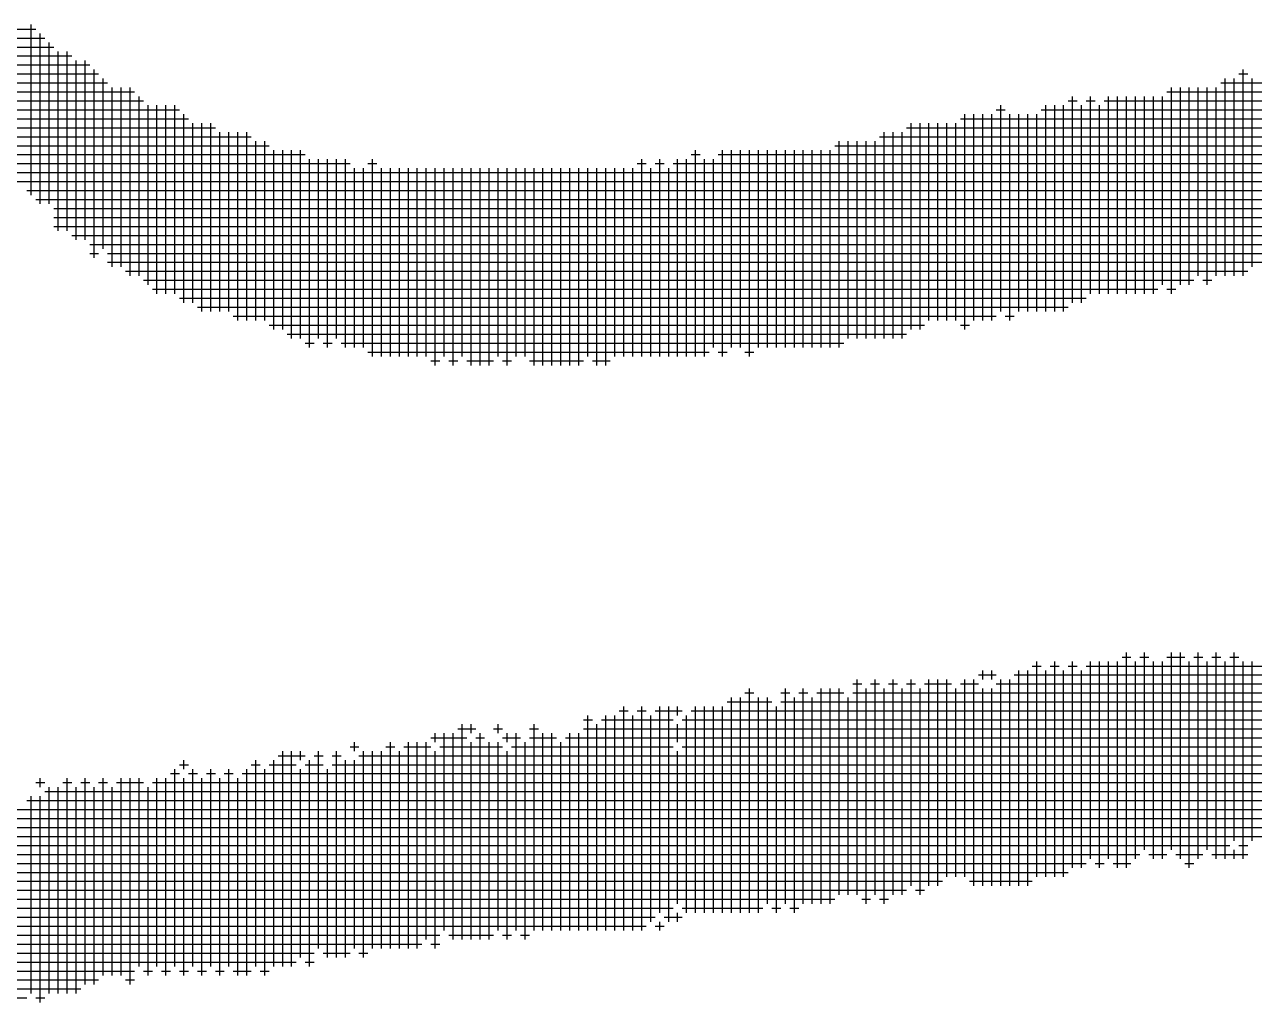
# Model space of a CAD drawing. Header units: feet. Extents: x 0 to 504600, y 0 to 356400.
# Drawn here: x 321453 to 322229, y 17050 to 17668 of the extents above; entities that cross this region are included whole.
import ezdxf

# ---------------------------------------------------------------- set-up
doc = ezdxf.new("R2010")
doc.units = ezdxf.units.FT
doc.header["$LTSCALE"] = 600
doc.header["$MEASUREMENT"] = 0
doc.layers.add('CX-COMM', color=3, linetype='CONTINUOUS')

msp = doc.modelspace()

# ---------------------------------------------------------------- linework, layer by layer
at = {"layer": 'CX-COMM'}
for p, q in [((321300.85, 17665.21, 14725.57), (321459.61, 17665.21, 14725.57)), ((321456.77, 17560.32, 14725.57), (321456.77, 17668.05, 14725.57)), ((321312.19, 17659.54, 14725.57), (321465.28, 17659.54, 14725.57)), ((321462.44, 17554.65, 14725.57), (321462.44, 17662.38, 14725.57)), ((321468.11, 17554.65, 14725.57), (321468.11, 17656.71, 14725.57)), ((321323.53, 17653.87, 14725.57), (321470.95, 17653.87, 14725.57)), ((321473.78, 17537.64, 14725.57), (321473.78, 17651.04, 14725.57)), ((321479.45, 17537.64, 14725.57), (321479.45, 17651.04, 14725.57)), ((321329.2, 17648.2, 14725.57), (321482.29, 17648.2, 14725.57)), ((321340.54, 17642.53, 14725.57), (321493.63, 17642.53, 14725.57)), ((321485.12, 17531.97, 14725.57), (321485.12, 17645.37, 14725.57)), ((321490.79, 17531.97, 14725.57), (321490.79, 17645.37, 14725.57)), ((321351.88, 17636.86, 14725.57), (321499.3, 17636.86, 14725.57)), ((321496.46, 17520.63, 14725.57), (321496.46, 17639.7, 14725.57)), ((321502.13, 17526.3, 14725.57), (321502.13, 17634.03, 14725.57)), ((322210.88, 17509.29, 14725.57), (322210.88, 17634.03, 14725.57)), ((322216.55, 17509.29, 14725.57), (322216.55, 17634.03, 14725.57)), ((322219.39, 17636.86, 14725.57), (322225.06, 17636.86, 14725.57)), ((322222.22, 17509.29, 14725.57), (322222.22, 17639.7, 14725.57)), ((322227.89, 17514.96, 14725.57), (322227.89, 17634.03, 14725.57)), ((321357.55, 17631.19, 14725.57), (321504.97, 17631.19, 14725.57)), ((321368.89, 17625.52, 14725.57), (321521.98, 17625.52, 14725.57)), ((321507.8, 17514.96, 14725.57), (321507.8, 17628.36, 14725.57)), ((321513.47, 17514.96, 14725.57), (321513.47, 17628.36, 14725.57)), ((321519.14, 17509.29, 14725.57), (321519.14, 17628.36, 14725.57)), ((322174.03, 17625.52, 14725.57), (322769.38, 17625.52, 14725.57)), ((322176.86, 17497.95, 14725.57), (322176.86, 17628.36, 14725.57)), ((322182.53, 17503.62, 14725.57), (322182.53, 17628.36, 14725.57)), ((322188.2, 17503.62, 14725.57), (322188.2, 17628.36, 14725.57)), ((322193.87, 17509.29, 14725.57), (322193.87, 17628.36, 14725.57)), ((322199.54, 17503.62, 14725.57), (322199.54, 17628.36, 14725.57)), ((322205.21, 17509.29, 14725.57), (322205.21, 17628.36, 14725.57)), ((322208.05, 17631.19, 14725.57), (322792.06, 17631.19, 14725.57)), ((321380.23, 17619.85, 14725.57), (321527.65, 17619.85, 14725.57)), ((321524.81, 17509.29, 14725.57), (321524.81, 17622.69, 14725.57)), ((322111.66, 17619.85, 14725.57), (322117.33, 17619.85, 14725.57)), ((322114.49, 17492.28, 14725.57), (322114.49, 17622.69, 14725.57)), ((322123, 17619.85, 14725.57), (322128.67, 17619.85, 14725.57)), ((322125.83, 17497.95, 14725.57), (322125.83, 17622.69, 14725.57)), ((322134.34, 17619.85, 14725.57), (322746.7, 17619.85, 14725.57)), ((322137.17, 17497.95, 14725.57), (322137.17, 17622.69, 14725.57)), ((322142.84, 17497.95, 14725.57), (322142.84, 17622.69, 14725.57)), ((322148.51, 17497.95, 14725.57), (322148.51, 17622.69, 14725.57)), ((322154.18, 17497.95, 14725.57), (322154.18, 17622.69, 14725.57)), ((322159.85, 17497.95, 14725.57), (322159.85, 17622.69, 14725.57)), ((322165.52, 17497.95, 14725.57), (322165.52, 17622.69, 14725.57)), ((322171.19, 17503.62, 14725.57), (322171.19, 17622.69, 14725.57)), ((321385.9, 17614.18, 14725.57), (321550.33, 17614.18, 14725.57)), ((321530.48, 17503.62, 14725.57), (321530.48, 17617.02, 14725.57)), ((321536.15, 17497.95, 14725.57), (321536.15, 17617.02, 14725.57)), ((321541.82, 17497.95, 14725.57), (321541.82, 17617.02, 14725.57)), ((321547.49, 17497.95, 14725.57), (321547.49, 17617.02, 14725.57)), ((321553.16, 17492.28, 14725.57), (321553.16, 17611.35, 14725.57)), ((322046.45, 17475.27, 14725.57), (322046.45, 17611.35, 14725.57)), ((322052.12, 17480.94, 14725.57), (322052.12, 17611.35, 14725.57)), ((322057.79, 17480.94, 14725.57), (322057.79, 17611.35, 14725.57)), ((322063.46, 17480.94, 14725.57), (322063.46, 17611.35, 14725.57)), ((322066.3, 17614.18, 14725.57), (322071.97, 17614.18, 14725.57)), ((322069.13, 17486.61, 14725.57), (322069.13, 17617.02, 14725.57)), ((322074.8, 17480.94, 14725.57), (322074.8, 17611.35, 14725.57)), ((322080.47, 17486.61, 14725.57), (322080.47, 17611.35, 14725.57)), ((322086.14, 17486.61, 14725.57), (322086.14, 17611.35, 14725.57)), ((322091.81, 17486.61, 14725.57), (322091.81, 17611.35, 14725.57)), ((322094.65, 17614.18, 14725.57), (322735.36, 17614.18, 14725.57)), ((322097.48, 17486.61, 14725.57), (322097.48, 17617.02, 14725.57)), ((322103.15, 17486.61, 14725.57), (322103.15, 17617.02, 14725.57)), ((322108.82, 17486.61, 14725.57), (322108.82, 17617.02, 14725.57)), ((322120.16, 17492.28, 14725.57), (322120.16, 17617.02, 14725.57)), ((322131.5, 17497.95, 14725.57), (322131.5, 17617.02, 14725.57)), ((321391.57, 17608.51, 14725.57), (321556, 17608.51, 14725.57)), ((321397.24, 17602.84, 14725.57), (321573.01, 17602.84, 14725.57)), ((321558.83, 17492.28, 14725.57), (321558.83, 17605.68, 14725.57)), ((321564.5, 17486.61, 14725.57), (321564.5, 17605.68, 14725.57)), ((321570.17, 17486.61, 14725.57), (321570.17, 17605.68, 14725.57)), ((322009.6, 17602.84, 14725.57), (322661.65, 17602.84, 14725.57)), ((322012.43, 17475.27, 14725.57), (322012.43, 17605.68, 14725.57)), ((322018.1, 17475.27, 14725.57), (322018.1, 17605.68, 14725.57)), ((322023.77, 17480.94, 14725.57), (322023.77, 17605.68, 14725.57)), ((322029.44, 17480.94, 14725.57), (322029.44, 17605.68, 14725.57)), ((322035.11, 17480.94, 14725.57), (322035.11, 17605.68, 14725.57)), ((322040.78, 17480.94, 14725.57), (322040.78, 17605.68, 14725.57)), ((322043.62, 17608.51, 14725.57), (322667.32, 17608.51, 14725.57)), ((321402.91, 17597.17, 14725.57), (321595.69, 17597.17, 14725.57)), ((321575.84, 17486.61, 14725.57), (321575.84, 17600.01, 14725.57)), ((321581.51, 17486.61, 14725.57), (321581.51, 17600.01, 14725.57)), ((321587.18, 17480.94, 14725.57), (321587.18, 17600.01, 14725.57)), ((321592.85, 17480.94, 14725.57), (321592.85, 17600.01, 14725.57)), ((321598.52, 17480.94, 14725.57), (321598.52, 17594.34, 14725.57)), ((321604.19, 17480.94, 14725.57), (321604.19, 17594.34, 14725.57)), ((321967.07, 17463.93, 14725.57), (321967.07, 17594.34, 14725.57)), ((321972.74, 17469.6, 14725.57), (321972.74, 17594.34, 14725.57)), ((321978.41, 17469.6, 14725.57), (321978.41, 17594.34, 14725.57)), ((321984.08, 17469.6, 14725.57), (321984.08, 17594.34, 14725.57)), ((321989.75, 17469.6, 14725.57), (321989.75, 17594.34, 14725.57)), ((321992.59, 17597.17, 14725.57), (322616.29, 17597.17, 14725.57)), ((321995.42, 17469.6, 14725.57), (321995.42, 17600.01, 14725.57)), ((322001.09, 17469.6, 14725.57), (322001.09, 17600.01, 14725.57)), ((322006.76, 17469.6, 14725.57), (322006.76, 17600.01, 14725.57)), ((321414.25, 17591.5, 14725.57), (321607.03, 17591.5, 14725.57)), ((321609.86, 17475.27, 14725.57), (321609.86, 17588.67, 14725.57)), ((321615.53, 17475.27, 14725.57), (321615.53, 17588.67, 14725.57)), ((321621.2, 17469.6, 14725.57), (321621.2, 17588.67, 14725.57)), ((321626.87, 17469.6, 14725.57), (321626.87, 17588.67, 14725.57)), ((321876.35, 17458.26, 14725.57), (321876.35, 17588.67, 14725.57)), ((321893.36, 17458.26, 14725.57), (321893.36, 17588.67, 14725.57)), ((321899.03, 17463.93, 14725.57), (321899.03, 17588.67, 14725.57)), ((321904.7, 17463.93, 14725.57), (321904.7, 17588.67, 14725.57)), ((321910.37, 17458.26, 14725.57), (321910.37, 17588.67, 14725.57)), ((321916.04, 17463.93, 14725.57), (321916.04, 17588.67, 14725.57)), ((321921.71, 17463.93, 14725.57), (321921.71, 17588.67, 14725.57)), ((321927.38, 17463.93, 14725.57), (321927.38, 17588.67, 14725.57)), ((321933.05, 17463.93, 14725.57), (321933.05, 17588.67, 14725.57)), ((321938.72, 17463.93, 14725.57), (321938.72, 17588.67, 14725.57)), ((321944.39, 17463.93, 14725.57), (321944.39, 17588.67, 14725.57)), ((321950.06, 17463.93, 14725.57), (321950.06, 17588.67, 14725.57)), ((321955.73, 17463.93, 14725.57), (321955.73, 17588.67, 14725.57)), ((321961.4, 17463.93, 14725.57), (321961.4, 17588.67, 14725.57)), ((321964.24, 17591.5, 14725.57), (322610.62, 17591.5, 14725.57)), ((321419.92, 17585.83, 14725.57), (321629.71, 17585.83, 14725.57)), ((321425.59, 17580.16, 14725.57), (321658.06, 17580.16, 14725.57)), ((321632.54, 17463.93, 14725.57), (321632.54, 17583, 14725.57)), ((321638.21, 17469.6, 14725.57), (321638.21, 17583, 14725.57)), ((321643.88, 17463.93, 14725.57), (321643.88, 17583, 14725.57)), ((321649.55, 17469.6, 14725.57), (321649.55, 17583, 14725.57)), ((321655.22, 17463.93, 14725.57), (321655.22, 17583, 14725.57)), ((321669.4, 17580.16, 14725.57), (321675.07, 17580.16, 14725.57)), ((321672.23, 17458.26, 14725.57), (321672.23, 17583, 14725.57)), ((321839.5, 17580.16, 14725.57), (321845.17, 17580.16, 14725.57)), ((321842.33, 17458.26, 14725.57), (321842.33, 17583, 14725.57)), ((321850.84, 17580.16, 14725.57), (321856.51, 17580.16, 14725.57)), ((321853.67, 17458.26, 14725.57), (321853.67, 17583, 14725.57)), ((321862.18, 17580.16, 14725.57), (322582.27, 17580.16, 14725.57)), ((321865.01, 17458.26, 14725.57), (321865.01, 17583, 14725.57)), ((321870.68, 17458.26, 14725.57), (321870.68, 17583, 14725.57)), ((321873.52, 17585.83, 14725.57), (321879.19, 17585.83, 14725.57)), ((321882.02, 17458.26, 14725.57), (321882.02, 17583, 14725.57)), ((321887.69, 17463.93, 14725.57), (321887.69, 17583, 14725.57)), ((321890.53, 17585.83, 14725.57), (322599.28, 17585.83, 14725.57)), ((321436.93, 17574.49, 14725.57), (322553.92, 17574.49, 14725.57)), ((321660.89, 17463.93, 14725.57), (321660.89, 17577.33, 14725.57)), ((321666.56, 17463.93, 14725.57), (321666.56, 17577.33, 14725.57)), ((321677.9, 17458.26, 14725.57), (321677.9, 17577.33, 14725.57)), ((321683.57, 17458.26, 14725.57), (321683.57, 17577.33, 14725.57)), ((321689.24, 17458.26, 14725.57), (321689.24, 17577.33, 14725.57)), ((321694.91, 17458.26, 14725.57), (321694.91, 17577.33, 14725.57)), ((321700.58, 17458.26, 14725.57), (321700.58, 17577.33, 14725.57)), ((321706.25, 17458.26, 14725.57), (321706.25, 17577.33, 14725.57)), ((321711.92, 17452.59, 14725.57), (321711.92, 17577.33, 14725.57)), ((321717.59, 17458.26, 14725.57), (321717.59, 17577.33, 14725.57)), ((321723.26, 17452.59, 14725.57), (321723.26, 17577.33, 14725.57)), ((321728.93, 17458.26, 14725.57), (321728.93, 17577.33, 14725.57)), ((321734.6, 17452.59, 14725.57), (321734.6, 17577.33, 14725.57)), ((321740.27, 17452.59, 14725.57), (321740.27, 17577.33, 14725.57)), ((321745.94, 17452.59, 14725.57), (321745.94, 17577.33, 14725.57)), ((321751.61, 17458.26, 14725.57), (321751.61, 17577.33, 14725.57)), ((321757.28, 17452.59, 14725.57), (321757.28, 17577.33, 14725.57)), ((321762.95, 17458.26, 14725.57), (321762.95, 17577.33, 14725.57)), ((321768.62, 17458.26, 14725.57), (321768.62, 17577.33, 14725.57)), ((321774.29, 17452.59, 14725.57), (321774.29, 17577.33, 14725.57)), ((321779.96, 17452.59, 14725.57), (321779.96, 17577.33, 14725.57)), ((321785.63, 17452.59, 14725.57), (321785.63, 17577.33, 14725.57)), ((321791.3, 17452.59, 14725.57), (321791.3, 17577.33, 14725.57)), ((321796.97, 17452.59, 14725.57), (321796.97, 17577.33, 14725.57)), ((321802.64, 17452.59, 14725.57), (321802.64, 17577.33, 14725.57)), ((321808.31, 17458.26, 14725.57), (321808.31, 17577.33, 14725.57)), ((321813.98, 17452.59, 14725.57), (321813.98, 17577.33, 14725.57)), ((321819.65, 17452.59, 14725.57), (321819.65, 17577.33, 14725.57)), ((321825.32, 17458.26, 14725.57), (321825.32, 17577.33, 14725.57)), ((321830.99, 17458.26, 14725.57), (321830.99, 17577.33, 14725.57)), ((321836.66, 17458.26, 14725.57), (321836.66, 17577.33, 14725.57)), ((321848, 17458.26, 14725.57), (321848, 17577.33, 14725.57)), ((321859.34, 17458.26, 14725.57), (321859.34, 17577.33, 14725.57)), ((321442.6, 17568.82, 14725.57), (322525.57, 17568.82, 14725.57)), ((321453.94, 17563.15, 14725.57), (322497.22, 17563.15, 14725.57)), ((321459.61, 17557.48, 14725.57), (322463.2, 17557.48, 14725.57)), ((321470.95, 17551.81, 14725.57), (322440.52, 17551.81, 14725.57)), ((321470.95, 17546.14, 14725.57), (322417.84, 17546.14, 14725.57)), ((321470.95, 17540.47, 14725.57), (322383.82, 17540.47, 14725.57)), ((321482.29, 17534.8, 14725.57), (322366.81, 17534.8, 14725.57)), ((321493.63, 17529.13, 14725.57), (322332.79, 17529.13, 14725.57)), ((321493.63, 17523.46, 14725.57), (321499.3, 17523.46, 14725.57)), ((321504.97, 17523.46, 14725.57), (322287.43, 17523.46, 14725.57)), ((321504.97, 17517.79, 14725.57), (322253.41, 17517.79, 14725.57)), ((321516.31, 17512.12, 14725.57), (322225.06, 17512.12, 14725.57)), ((321527.65, 17506.45, 14725.57), (322191.04, 17506.45, 14725.57)), ((322196.71, 17506.45, 14725.57), (322202.38, 17506.45, 14725.57)), ((321533.32, 17500.78, 14725.57), (322168.36, 17500.78, 14725.57)), ((321550.33, 17495.11, 14725.57), (322123, 17495.11, 14725.57)), ((322174.03, 17500.78, 14725.57), (322179.7, 17500.78, 14725.57)), ((321561.67, 17489.44, 14725.57), (322111.66, 17489.44, 14725.57)), ((321584.35, 17483.77, 14725.57), (322066.3, 17483.77, 14725.57)), ((321607.03, 17478.1, 14725.57), (322020.94, 17478.1, 14725.57)), ((322043.62, 17478.1, 14725.57), (322049.29, 17478.1, 14725.57)), ((322071.97, 17483.77, 14725.57), (322077.64, 17483.77, 14725.57)), ((321618.37, 17472.43, 14725.57), (322009.6, 17472.43, 14725.57)), ((321629.71, 17466.76, 14725.57), (321635.38, 17466.76, 14725.57)), ((321641.05, 17466.76, 14725.57), (321646.72, 17466.76, 14725.57)), ((321652.39, 17466.76, 14725.57), (321969.91, 17466.76, 14725.57)), ((321669.4, 17461.09, 14725.57), (321884.86, 17461.09, 14725.57)), ((321709.09, 17455.42, 14725.57), (321714.76, 17455.42, 14725.57)), ((321720.43, 17455.42, 14725.57), (321726.1, 17455.42, 14725.57)), ((321731.77, 17455.42, 14725.57), (321748.78, 17455.42, 14725.57)), ((321754.45, 17455.42, 14725.57), (321760.12, 17455.42, 14725.57)), ((321771.46, 17455.42, 14725.57), (321805.48, 17455.42, 14725.57)), ((321811.15, 17455.42, 14725.57), (321822.49, 17455.42, 14725.57)), ((321890.53, 17461.09, 14725.57), (321896.2, 17461.09, 14725.57)), ((321907.54, 17461.09, 14725.57), (321913.21, 17461.09, 14725.57)), ((322145.68, 17268.31, 14725.57), (322151.35, 17268.31, 14725.57)), ((322148.51, 17135.07, 14725.57), (322148.51, 17271.15, 14725.57)), ((322157.02, 17268.31, 14725.57), (322162.69, 17268.31, 14725.57)), ((322159.85, 17146.41, 14725.57), (322159.85, 17271.15, 14725.57)), ((322174.03, 17268.31, 14725.57), (322185.37, 17268.31, 14725.57)), ((322176.86, 17146.41, 14725.57), (322176.86, 17271.15, 14725.57)), ((322182.53, 17140.74, 14725.57), (322182.53, 17271.15, 14725.57)), ((322191.04, 17268.31, 14725.57), (322196.71, 17268.31, 14725.57)), ((322193.87, 17140.74, 14725.57), (322193.87, 17271.15, 14725.57)), ((322202.38, 17268.31, 14725.57), (322208.05, 17268.31, 14725.57)), ((322205.21, 17140.74, 14725.57), (322205.21, 17271.15, 14725.57)), ((322213.72, 17268.31, 14725.57), (322219.39, 17268.31, 14725.57)), ((322216.55, 17152.08, 14725.57), (322216.55, 17271.15, 14725.57)), ((322088.98, 17262.64, 14725.57), (322094.65, 17262.64, 14725.57)), ((322091.81, 17129.4, 14725.57), (322091.81, 17265.48, 14725.57)), ((322100.32, 17262.64, 14725.57), (322105.99, 17262.64, 14725.57)), ((322103.15, 17129.4, 14725.57), (322103.15, 17265.48, 14725.57)), ((322111.66, 17262.64, 14725.57), (322117.33, 17262.64, 14725.57)), ((322114.49, 17135.07, 14725.57), (322114.49, 17265.48, 14725.57)), ((322123, 17262.64, 14725.57), (323670.91, 17262.64, 14725.57)), ((322125.83, 17140.74, 14725.57), (322125.83, 17265.48, 14725.57)), ((322131.5, 17135.07, 14725.57), (322131.5, 17265.48, 14725.57)), ((322137.17, 17140.74, 14725.57), (322137.17, 17265.48, 14725.57)), ((322142.84, 17135.07, 14725.57), (322142.84, 17265.48, 14725.57)), ((322154.18, 17140.74, 14725.57), (322154.18, 17265.48, 14725.57)), ((322165.52, 17140.74, 14725.57), (322165.52, 17265.48, 14725.57)), ((322171.19, 17140.74, 14725.57), (322171.19, 17265.48, 14725.57)), ((322188.2, 17135.07, 14725.57), (322188.2, 17265.48, 14725.57)), ((322199.54, 17146.41, 14725.57), (322199.54, 17265.48, 14725.57)), ((322210.88, 17140.74, 14725.57), (322210.88, 17265.48, 14725.57)), ((322222.22, 17140.74, 14725.57), (322222.22, 17265.48, 14725.57)), ((322227.89, 17152.08, 14725.57), (322227.89, 17265.48, 14725.57)), ((321978.41, 17118.06, 14725.57), (321978.41, 17254.14, 14725.57)), ((321989.75, 17118.06, 14725.57), (321989.75, 17254.14, 14725.57)), ((322001.09, 17118.06, 14725.57), (322001.09, 17254.14, 14725.57)), ((322012.43, 17123.73, 14725.57), (322012.43, 17254.14, 14725.57)), ((322023.77, 17123.73, 14725.57), (322023.77, 17254.14, 14725.57)), ((322029.44, 17123.73, 14725.57), (322029.44, 17254.14, 14725.57)), ((322035.11, 17129.4, 14725.57), (322035.11, 17254.14, 14725.57)), ((322046.45, 17129.4, 14725.57), (322046.45, 17254.14, 14725.57)), ((322052.12, 17123.73, 14725.57), (322052.12, 17254.14, 14725.57)), ((322054.96, 17256.97, 14725.57), (322066.3, 17256.97, 14725.57)), ((322057.79, 17254.14, 14725.57), (322057.79, 17259.81, 14725.57)), ((322063.46, 17254.14, 14725.57), (322063.46, 17259.81, 14725.57)), ((322069.13, 17123.73, 14725.57), (322069.13, 17254.14, 14725.57)), ((322074.8, 17123.73, 14725.57), (322074.8, 17254.14, 14725.57)), ((322077.64, 17256.97, 14725.57), (323704.93, 17256.97, 14725.57)), ((322080.47, 17123.73, 14725.57), (322080.47, 17259.81, 14725.57)), ((322086.14, 17123.73, 14725.57), (322086.14, 17259.81, 14725.57)), ((322097.48, 17129.4, 14725.57), (322097.48, 17259.81, 14725.57)), ((322108.82, 17129.4, 14725.57), (322108.82, 17259.81, 14725.57)), ((322120.16, 17135.07, 14725.57), (322120.16, 17259.81, 14725.57)), ((321907.54, 17245.63, 14725.57), (321913.21, 17245.63, 14725.57)), ((321910.37, 17106.72, 14725.57), (321910.37, 17248.47, 14725.57)), ((321930.22, 17245.63, 14725.57), (321935.89, 17245.63, 14725.57)), ((321933.05, 17112.39, 14725.57), (321933.05, 17248.47, 14725.57)), ((321941.56, 17245.63, 14725.57), (321947.23, 17245.63, 14725.57)), ((321944.39, 17112.39, 14725.57), (321944.39, 17248.47, 14725.57)), ((321952.9, 17245.63, 14725.57), (321969.91, 17245.63, 14725.57)), ((321955.73, 17112.39, 14725.57), (321955.73, 17248.47, 14725.57)), ((321961.4, 17112.39, 14725.57), (321961.4, 17248.47, 14725.57)), ((321967.07, 17118.06, 14725.57), (321967.07, 17248.47, 14725.57)), ((321975.58, 17251.3, 14725.57), (321981.25, 17251.3, 14725.57)), ((321975.58, 17245.63, 14725.57), (323772.97, 17245.63, 14725.57)), ((321984.08, 17112.39, 14725.57), (321984.08, 17248.47, 14725.57)), ((321986.92, 17251.3, 14725.57), (321992.59, 17251.3, 14725.57)), ((321995.42, 17112.39, 14725.57), (321995.42, 17248.47, 14725.57)), ((321998.26, 17251.3, 14725.57), (322003.93, 17251.3, 14725.57)), ((322006.76, 17118.06, 14725.57), (322006.76, 17248.47, 14725.57)), ((322009.6, 17251.3, 14725.57), (322015.27, 17251.3, 14725.57)), ((322018.1, 17118.06, 14725.57), (322018.1, 17248.47, 14725.57)), ((322020.94, 17251.3, 14725.57), (322037.95, 17251.3, 14725.57)), ((322040.78, 17129.4, 14725.57), (322040.78, 17248.47, 14725.57)), ((322043.62, 17251.3, 14725.57), (322054.96, 17251.3, 14725.57)), ((322057.79, 17123.73, 14725.57), (322057.79, 17248.47, 14725.57)), ((322063.46, 17123.73, 14725.57), (322063.46, 17248.47, 14725.57)), ((322066.3, 17251.3, 14725.57), (323727.61, 17251.3, 14725.57)), ((321830.99, 17095.38, 14725.57), (321830.99, 17237.13, 14725.57)), ((321842.33, 17095.38, 14725.57), (321842.33, 17237.13, 14725.57)), ((321853.67, 17106.72, 14725.57), (321853.67, 17237.13, 14725.57)), ((321859.34, 17101.05, 14725.57), (321859.34, 17237.13, 14725.57)), ((321865.01, 17231.46, 14725.57), (321865.01, 17237.13, 14725.57)), ((321876.35, 17106.72, 14725.57), (321876.35, 17237.13, 14725.57)), ((321882.02, 17106.72, 14725.57), (321882.02, 17237.13, 14725.57)), ((321887.69, 17106.72, 14725.57), (321887.69, 17237.13, 14725.57)), ((321893.36, 17106.72, 14725.57), (321893.36, 17237.13, 14725.57)), ((321896.2, 17239.96, 14725.57), (321924.55, 17239.96, 14725.57)), ((321899.03, 17106.72, 14725.57), (321899.03, 17242.8, 14725.57)), ((321904.7, 17106.72, 14725.57), (321904.7, 17242.8, 14725.57)), ((321916.04, 17106.72, 14725.57), (321916.04, 17242.8, 14725.57)), ((321921.71, 17112.39, 14725.57), (321921.71, 17242.8, 14725.57)), ((321927.38, 17106.72, 14725.57), (321927.38, 17237.13, 14725.57)), ((321930.22, 17239.96, 14725.57), (323795.65, 17239.96, 14725.57)), ((321938.72, 17106.72, 14725.57), (321938.72, 17242.8, 14725.57)), ((321950.06, 17112.39, 14725.57), (321950.06, 17242.8, 14725.57)), ((321972.74, 17118.06, 14725.57), (321972.74, 17242.8, 14725.57)), ((321808.31, 17095.38, 14725.57), (321808.31, 17231.46, 14725.57)), ((321819.65, 17095.38, 14725.57), (321819.65, 17231.46, 14725.57)), ((321825.32, 17095.38, 14725.57), (321825.32, 17231.46, 14725.57)), ((321828.16, 17234.29, 14725.57), (321833.83, 17234.29, 14725.57)), ((321836.66, 17095.38, 14725.57), (321836.66, 17231.46, 14725.57)), ((321839.5, 17234.29, 14725.57), (321845.17, 17234.29, 14725.57)), ((321848, 17101.05, 14725.57), (321848, 17231.46, 14725.57)), ((321850.84, 17234.29, 14725.57), (321867.85, 17234.29, 14725.57)), ((321870.68, 17106.72, 14725.57), (321870.68, 17231.46, 14725.57)), ((321873.52, 17234.29, 14725.57), (323812.66, 17234.29, 14725.57)), ((321726.1, 17222.95, 14725.57), (321737.44, 17222.95, 14725.57)), ((321728.93, 17089.71, 14725.57), (321728.93, 17225.79, 14725.57)), ((321734.6, 17220.12, 14725.57), (321734.6, 17225.79, 14725.57)), ((321748.78, 17222.95, 14725.57), (321754.45, 17222.95, 14725.57)), ((321751.61, 17220.12, 14725.57), (321751.61, 17225.79, 14725.57)), ((321771.46, 17222.95, 14725.57), (321777.13, 17222.95, 14725.57)), ((321774.29, 17095.38, 14725.57), (321774.29, 17225.79, 14725.57)), ((321805.48, 17228.62, 14725.57), (321811.15, 17228.62, 14725.57)), ((321805.48, 17222.95, 14725.57), (323852.35, 17222.95, 14725.57)), ((321813.98, 17095.38, 14725.57), (321813.98, 17225.79, 14725.57)), ((321816.82, 17228.62, 14725.57), (321862.18, 17228.62, 14725.57)), ((321865.01, 17214.45, 14725.57), (321865.01, 17225.79, 14725.57)), ((321867.85, 17228.62, 14725.57), (323841.01, 17228.62, 14725.57)), ((321660.89, 17208.78, 14725.57), (321660.89, 17214.45, 14725.57)), ((321683.57, 17084.04, 14725.57), (321683.57, 17214.45, 14725.57)), ((321694.91, 17084.04, 14725.57), (321694.91, 17214.45, 14725.57)), ((321700.58, 17084.04, 14725.57), (321700.58, 17214.45, 14725.57)), ((321706.25, 17089.71, 14725.57), (321706.25, 17214.45, 14725.57)), ((321709.09, 17217.28, 14725.57), (321731.77, 17217.28, 14725.57)), ((321711.92, 17214.45, 14725.57), (321711.92, 17220.12, 14725.57)), ((321717.59, 17095.38, 14725.57), (321717.59, 17220.12, 14725.57)), ((321723.26, 17089.71, 14725.57), (321723.26, 17220.12, 14725.57)), ((321734.6, 17089.71, 14725.57), (321734.6, 17214.45, 14725.57)), ((321737.44, 17217.28, 14725.57), (321743.11, 17217.28, 14725.57)), ((321740.27, 17089.71, 14725.57), (321740.27, 17220.12, 14725.57)), ((321745.94, 17089.71, 14725.57), (321745.94, 17214.45, 14725.57)), ((321751.61, 17095.38, 14725.57), (321751.61, 17214.45, 14725.57)), ((321754.45, 17217.28, 14725.57), (321765.79, 17217.28, 14725.57)), ((321757.28, 17214.45, 14725.57), (321757.28, 17220.12, 14725.57)), ((321762.95, 17095.38, 14725.57), (321762.95, 17220.12, 14725.57)), ((321768.62, 17089.71, 14725.57), (321768.62, 17214.45, 14725.57)), ((321771.46, 17217.28, 14725.57), (321788.47, 17217.28, 14725.57)), ((321779.96, 17095.38, 14725.57), (321779.96, 17220.12, 14725.57)), ((321785.63, 17095.38, 14725.57), (321785.63, 17220.12, 14725.57)), ((321791.3, 17095.38, 14725.57), (321791.3, 17214.45, 14725.57)), ((321794.14, 17217.28, 14725.57), (323875.03, 17217.28, 14725.57)), ((321796.97, 17095.38, 14725.57), (321796.97, 17220.12, 14725.57)), ((321802.64, 17095.38, 14725.57), (321802.64, 17220.12, 14725.57)), ((321612.7, 17205.94, 14725.57), (321629.71, 17205.94, 14725.57)), ((321615.53, 17072.7, 14725.57), (321615.53, 17208.78, 14725.57)), ((321621.2, 17072.7, 14725.57), (321621.2, 17208.78, 14725.57)), ((321626.87, 17203.11, 14725.57), (321626.87, 17208.78, 14725.57)), ((321635.38, 17205.94, 14725.57), (321641.05, 17205.94, 14725.57)), ((321638.21, 17084.04, 14725.57), (321638.21, 17208.78, 14725.57)), ((321646.72, 17205.94, 14725.57), (321652.39, 17205.94, 14725.57)), ((321649.55, 17078.37, 14725.57), (321649.55, 17208.78, 14725.57)), ((321658.06, 17211.61, 14725.57), (321663.73, 17211.61, 14725.57)), ((321663.73, 17205.94, 14725.57), (323909.05, 17205.94, 14725.57)), ((321666.56, 17078.37, 14725.57), (321666.56, 17208.78, 14725.57)), ((321672.23, 17084.04, 14725.57), (321672.23, 17208.78, 14725.57)), ((321677.9, 17084.04, 14725.57), (321677.9, 17208.78, 14725.57)), ((321680.74, 17211.61, 14725.57), (321686.41, 17211.61, 14725.57)), ((321689.24, 17084.04, 14725.57), (321689.24, 17208.78, 14725.57)), ((321692.08, 17211.61, 14725.57), (321709.09, 17211.61, 14725.57)), ((321711.92, 17084.04, 14725.57), (321711.92, 17208.78, 14725.57)), ((321714.76, 17211.61, 14725.57), (321754.45, 17211.61, 14725.57)), ((321757.28, 17089.71, 14725.57), (321757.28, 17208.78, 14725.57)), ((321760.12, 17211.61, 14725.57), (321862.18, 17211.61, 14725.57)), ((321865.01, 17112.39, 14725.57), (321865.01, 17208.78, 14725.57)), ((321867.85, 17211.61, 14725.57), (323892.04, 17211.61, 14725.57)), ((321550.33, 17200.27, 14725.57), (321556, 17200.27, 14725.57)), ((321553.16, 17197.44, 14725.57), (321553.16, 17203.11, 14725.57)), ((321595.69, 17200.27, 14725.57), (321601.36, 17200.27, 14725.57)), ((321598.52, 17072.7, 14725.57), (321598.52, 17203.11, 14725.57)), ((321607.03, 17200.27, 14725.57), (321624.04, 17200.27, 14725.57)), ((321609.86, 17072.7, 14725.57), (321609.86, 17203.11, 14725.57)), ((321629.71, 17200.27, 14725.57), (321641.05, 17200.27, 14725.57)), ((321632.54, 17072.7, 14725.57), (321632.54, 17203.11, 14725.57)), ((321646.72, 17200.27, 14725.57), (323914.72, 17200.27, 14725.57)), ((321655.22, 17078.37, 14725.57), (321655.22, 17203.11, 14725.57)), ((321660.89, 17084.04, 14725.57), (321660.89, 17203.11, 14725.57)), ((321462.44, 17186.1, 14725.57), (321462.44, 17191.77, 14725.57)), ((321479.45, 17055.69, 14725.57), (321479.45, 17191.77, 14725.57)), ((321490.79, 17061.36, 14725.57), (321490.79, 17191.77, 14725.57)), ((321502.13, 17067.03, 14725.57), (321502.13, 17191.77, 14725.57)), ((321513.47, 17067.03, 14725.57), (321513.47, 17191.77, 14725.57)), ((321519.14, 17061.36, 14725.57), (321519.14, 17191.77, 14725.57)), ((321524.81, 17072.7, 14725.57), (321524.81, 17191.77, 14725.57)), ((321536.15, 17072.7, 14725.57), (321536.15, 17191.77, 14725.57)), ((321541.82, 17067.03, 14725.57), (321541.82, 17191.77, 14725.57)), ((321544.66, 17194.6, 14725.57), (321550.33, 17194.6, 14725.57)), ((321547.49, 17072.7, 14725.57), (321547.49, 17197.44, 14725.57)), ((321553.16, 17067.03, 14725.57), (321553.16, 17191.77, 14725.57)), ((321556, 17194.6, 14725.57), (321561.67, 17194.6, 14725.57)), ((321558.83, 17072.7, 14725.57), (321558.83, 17197.44, 14725.57)), ((321564.5, 17067.03, 14725.57), (321564.5, 17191.77, 14725.57)), ((321567.34, 17194.6, 14725.57), (321573.01, 17194.6, 14725.57)), ((321570.17, 17072.7, 14725.57), (321570.17, 17197.44, 14725.57)), ((321575.84, 17067.03, 14725.57), (321575.84, 17191.77, 14725.57)), ((321578.68, 17194.6, 14725.57), (321584.35, 17194.6, 14725.57)), ((321581.51, 17072.7, 14725.57), (321581.51, 17197.44, 14725.57)), ((321587.18, 17067.03, 14725.57), (321587.18, 17191.77, 14725.57)), ((321590.02, 17194.6, 14725.57), (323931.73, 17194.6, 14725.57)), ((321592.85, 17067.03, 14725.57), (321592.85, 17197.44, 14725.57)), ((321604.19, 17067.03, 14725.57), (321604.19, 17197.44, 14725.57)), ((321626.87, 17078.37, 14725.57), (321626.87, 17197.44, 14725.57)), ((321643.88, 17078.37, 14725.57), (321643.88, 17197.44, 14725.57)), ((321459.61, 17188.93, 14725.57), (321465.28, 17188.93, 14725.57)), ((321465.28, 17183.26, 14725.57), (323064.22, 17183.26, 14725.57)), ((321468.11, 17055.69, 14725.57), (321468.11, 17186.1, 14725.57)), ((321473.78, 17055.69, 14725.57), (321473.78, 17186.1, 14725.57)), ((321476.62, 17188.93, 14725.57), (321482.29, 17188.93, 14725.57)), ((321485.12, 17055.69, 14725.57), (321485.12, 17186.1, 14725.57)), ((321487.96, 17188.93, 14725.57), (321493.63, 17188.93, 14725.57)), ((321496.46, 17061.36, 14725.57), (321496.46, 17186.1, 14725.57)), ((321499.3, 17188.93, 14725.57), (321504.97, 17188.93, 14725.57)), ((321507.8, 17067.03, 14725.57), (321507.8, 17186.1, 14725.57)), ((321510.64, 17188.93, 14725.57), (321527.65, 17188.93, 14725.57)), ((321530.48, 17067.03, 14725.57), (321530.48, 17186.1, 14725.57)), ((321533.32, 17188.93, 14725.57), (323943.07, 17188.93, 14725.57)), ((321453.94, 17177.59, 14725.57), (322690, 17177.59, 14725.57)), ((321456.77, 17055.69, 14725.57), (321456.77, 17180.43, 14725.57)), ((321462.44, 17050.02, 14725.57), (321462.44, 17180.43, 14725.57)), ((321363.22, 17171.92, 14725.57), (322576.6, 17171.92, 14725.57)), ((321351.88, 17160.58, 14725.57), (322349.8, 17160.58, 14725.57)), ((321374.56, 17166.25, 14725.57), (322497.22, 17166.25, 14725.57)), ((321278.17, 17154.91, 14725.57), (322344.13, 17154.91, 14725.57)), ((321232.81, 17149.24, 14725.57), (322213.72, 17149.24, 14725.57)), ((322216.55, 17140.74, 14725.57), (322216.55, 17146.41, 14725.57)), ((322219.39, 17149.24, 14725.57), (322225.06, 17149.24, 14725.57)), ((321125.08, 17137.9, 14725.57), (322123, 17137.9, 14725.57)), ((321193.12, 17143.57, 14725.57), (322157.02, 17143.57, 14725.57)), ((322128.67, 17137.9, 14725.57), (322134.34, 17137.9, 14725.57)), ((322140.01, 17137.9, 14725.57), (322151.35, 17137.9, 14725.57)), ((322162.69, 17143.57, 14725.57), (322174.03, 17143.57, 14725.57)), ((322179.7, 17143.57, 14725.57), (322196.71, 17143.57, 14725.57)), ((322185.37, 17137.9, 14725.57), (322191.04, 17137.9, 14725.57)), ((322202.38, 17143.57, 14725.57), (322225.06, 17143.57, 14725.57)), ((321130.75, 17132.23, 14725.57), (322111.66, 17132.23, 14725.57)), ((321040.03, 17120.89, 14725.57), (322009.6, 17120.89, 14725.57)), ((321102.4, 17126.56, 14725.57), (322032.28, 17126.56, 14725.57)), ((322015.27, 17120.89, 14725.57), (322020.94, 17120.89, 14725.57)), ((322049.29, 17126.56, 14725.57), (322088.98, 17126.56, 14725.57)), ((320983.33, 17115.22, 14725.57), (321964.24, 17115.22, 14725.57)), ((321981.25, 17115.22, 14725.57), (321986.92, 17115.22, 14725.57)), ((321992.59, 17115.22, 14725.57), (321998.26, 17115.22, 14725.57)), ((320932.3, 17109.55, 14725.57), (321862.18, 17109.55, 14725.57)), ((321865.01, 17101.05, 14725.57), (321865.01, 17106.72, 14725.57)), ((321867.85, 17109.55, 14725.57), (321918.88, 17109.55, 14725.57)), ((321924.55, 17109.55, 14725.57), (321930.22, 17109.55, 14725.57)), ((321935.89, 17109.55, 14725.57), (321941.56, 17109.55, 14725.57)), ((320852.92, 17098.21, 14725.57), (321845.17, 17098.21, 14725.57)), ((320886.94, 17103.88, 14725.57), (321850.84, 17103.88, 14725.57)), ((321850.84, 17098.21, 14725.57), (321856.51, 17098.21, 14725.57)), ((321853.67, 17095.38, 14725.57), (321853.67, 17101.05, 14725.57)), ((321856.51, 17103.88, 14725.57), (321867.85, 17103.88, 14725.57)), ((320796.22, 17092.54, 14725.57), (321714.76, 17092.54, 14725.57)), ((321720.43, 17092.54, 14725.57), (321748.78, 17092.54, 14725.57)), ((321754.45, 17092.54, 14725.57), (321760.12, 17092.54, 14725.57)), ((321765.79, 17092.54, 14725.57), (321771.46, 17092.54, 14725.57)), ((320750.86, 17086.87, 14725.57), (321703.42, 17086.87, 14725.57)), ((321709.09, 17086.87, 14725.57), (321714.76, 17086.87, 14725.57)), ((320677.15, 17075.53, 14725.57), (321624.04, 17075.53, 14725.57)), ((320705.5, 17081.2, 14725.57), (321635.38, 17081.2, 14725.57)), ((321629.71, 17075.53, 14725.57), (321635.38, 17075.53, 14725.57)), ((321641.05, 17081.2, 14725.57), (321658.06, 17081.2, 14725.57)), ((321663.73, 17081.2, 14725.57), (321669.4, 17081.2, 14725.57)), ((320620.45, 17069.86, 14725.57), (321521.98, 17069.86, 14725.57)), ((321527.65, 17069.86, 14725.57), (321533.32, 17069.86, 14725.57)), ((321538.99, 17069.86, 14725.57), (321544.66, 17069.86, 14725.57)), ((321550.33, 17069.86, 14725.57), (321556, 17069.86, 14725.57)), ((321561.67, 17069.86, 14725.57), (321567.34, 17069.86, 14725.57)), ((321573.01, 17069.86, 14725.57), (321578.68, 17069.86, 14725.57)), ((321584.35, 17069.86, 14725.57), (321595.69, 17069.86, 14725.57)), ((321601.36, 17069.86, 14725.57), (321607.03, 17069.86, 14725.57)), ((320575.09, 17064.19, 14725.57), (321499.3, 17064.19, 14725.57)), ((321391.57, 17058.52, 14725.57), (321487.96, 17058.52, 14725.57)), ((321516.31, 17064.19, 14725.57), (321521.98, 17064.19, 14725.57)), ((320490.04, 17052.85, 14725.57), (321453.94, 17052.85, 14725.57)), ((321459.61, 17052.85, 14725.57), (321465.28, 17052.85, 14725.57))]:
    msp.add_line(p, q, dxfattribs=at)

doc.saveas('drawing.dxf')
